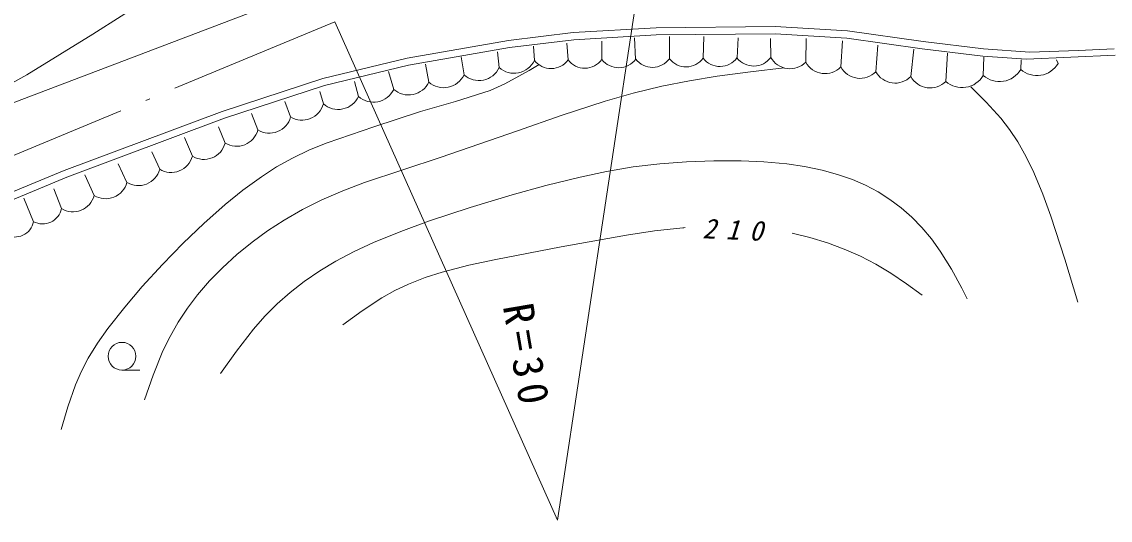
# Model space of a CAD drawing. Units: millimetres, scale not verified. Extents: x 61277 to 701277, y 6480 to 366480.
# Drawn here: x 460326 to 520508, y 233254 to 260804 of the extents above; entities that cross this region are included whole.
import ezdxf

# ---------------------------------------------------------------- set-up
doc = ezdxf.new("R2010")
doc.units = ezdxf.units.MM
doc.header["$LTSCALE"] = 1000
doc.linetypes.add('LONG_DASHED_DOTTED', pattern=[15.25, 12, -1.5, 0.25, -1.5])
doc.layers.add('S-SUV', color=7, linetype='Continuous', lineweight=13)
doc.styles.add('ＭＳ ゴシック', font='')
doc.styles.get('ＭＳ ゴシック').set_extended_font_data('MS Gothic')

msp = doc.modelspace()

# ---------------------------------------------------------------- linework, layer by layer
at = {"layer": 'S-SUV'}
for p, q in [((494459, 263013), (489951, 233254)), ((464255, 260116), (467870, 262420)), ((455441, 254661), (475673, 262349)), ((477644, 260804), (489951, 233254)), ((460615, 257868), (464255, 260116)), ((490814, 260212), (487232, 259771)), ((495395, 260476), (490814, 260212)), ((490850, 259813), (495409, 260076)), ((501983, 260535), (495395, 260476)), ((495409, 260076), (501973, 260135)), ((496137, 258764), (496145, 259998)), ((498004, 258788), (498032, 259998)), ((501973, 260135), (505949, 259901)), ((505989, 260300), (501983, 260535)), ((510159, 259712), (505989, 260300)), ((487232, 259771), (481634, 258790)), ((487291, 259375), (490850, 259813)), ((488667, 258670), (488622, 259459)), ((490534, 258694), (490460, 259631)), ((492402, 258717), (492396, 259729)), ((494269, 258741), (494209, 259925)), ((499872, 258812), (499944, 259925)), ((501739, 258835), (501733, 259876)), ((503675, 258571), (503694, 259876)), ((505611, 258306), (505703, 259753)), ((505949, 259901), (510107, 259316)), ((507547, 258041), (507664, 259508)), ((513507, 259301), (510159, 259712)), ((481634, 258790), (476964, 257674)), ((481715, 258398), (487291, 259375)), ((484778, 257870), (484627, 258871)), ((486722, 258270), (486637, 259141)), ((509483, 257776), (509649, 259288)), ((510107, 259316), (513469, 258903)), ((511419, 257512), (511512, 259067)), ((513469, 258903), (515878, 258737)), ((513488, 257843), (513522, 258847)), ((516062, 259125), (513507, 259301)), ((515878, 258737), (520779, 258953)), ((518734, 259213), (516062, 259125)), ((520731, 259301), (518734, 259213)), ((477073, 257289), (481715, 258398)), ((482834, 257470), (482642, 258454)), ((488376, 258117), (488934, 258452)), ((500622, 258042), (502479, 258255)), ((515556, 258173), (515580, 258700)), ((517625, 258504), (517541, 258700)), ((459104, 257034), (460615, 257868)), ((476964, 257674), (471400, 255853)), ((480889, 257070), (480608, 258062)), ((487030, 257373), (487813, 257790)), ((487813, 257790), (488376, 258117)), ((497242, 257548), (498779, 257799)), ((498779, 257799), (500622, 258042)), ((471532, 255475), (477073, 257289)), ((478945, 256670), (478720, 257499)), ((484311, 256395), (486223, 257011)), ((486223, 257011), (487030, 257373)), ((494132, 256850), (495714, 257238)), ((495714, 257238), (497242, 257548)), ((512802, 257203), (513648, 256365)), ((475191, 255547), (474871, 256392)), ((477001, 256270), (476809, 256959)), ((482380, 255836), (484311, 256395)), ((490144, 255615), (492575, 256408)), ((492575, 256408), (494132, 256850)), ((471400, 255853), (462664, 252593)), ((479784, 255006), (482380, 255836)), ((513648, 256365), (514453, 255482)), ((462811, 252221), (471532, 255475)), ((473381, 254823), (473033, 255731)), ((487741, 254769), (490144, 255615)), ((514453, 255482), (514946, 254845)), ((471571, 254099), (471195, 254995)), ((477209, 254120), (479784, 255006)), ((483508, 253316), (487741, 254769)), ((514946, 254845), (515392, 254171)), ((469761, 253375), (469332, 254407)), ((476238, 253724), (477209, 254120)), ((515392, 254171), (515864, 253335)), ((467951, 252651), (467519, 253623)), ((475292, 253273), (476238, 253724)), ((466142, 251927), (465656, 252961)), ((473577, 252236), (474416, 252779)), ((474416, 252779), (475292, 253273)), ((479268, 251924), (483508, 253316)), ((492659, 252529), (494136, 252780)), ((494136, 252780), (495602, 252949)), ((495602, 252949), (497076, 253058)), ((497076, 253058), (498587, 253118)), ((498587, 253118), (500106, 253119)), ((500106, 253119), (501363, 253065)), ((501363, 253065), (502619, 252951)), ((502619, 252951), (503605, 252806)), ((503605, 252806), (504580, 252603)), ((515864, 253335), (516284, 252468)), ((462664, 252593), (453032, 248570)), ((453170, 248194), (462811, 252221)), ((464332, 251203), (463818, 252349)), ((472557, 251493), (473577, 252236)), ((489310, 251760), (491204, 252221)), ((491204, 252221), (492659, 252529)), ((504580, 252603), (505433, 252369)), ((505433, 252369), (506266, 252078)), ((516284, 252468), (516780, 251275)), ((462522, 250479), (462102, 251564)), ((478083, 251467), (479268, 251924)), ((487443, 251243), (489310, 251760)), ((506266, 252078), (506982, 251767)), ((506982, 251767), (507673, 251401)), ((460980, 249755), (460436, 251050)), ((471581, 250708), (472557, 251493)), ((476922, 250955), (478083, 251467)), ((485122, 250539), (487443, 251243)), ((507673, 251401), (508325, 250987)), ((508325, 250987), (508952, 250516)), ((516780, 251275), (517223, 250053)), ((470397, 249661), (471581, 250708)), ((474827, 249843), (475856, 250424)), ((475856, 250424), (476922, 250955)), ((482814, 249776), (485122, 250539)), ((508952, 250516), (509541, 249999)), ((473922, 249258), (474827, 249843)), ((481281, 249217), (482814, 249776)), ((509541, 249999), (510094, 249433)), ((517223, 250053), (517990, 247689)), ((469255, 248572), (470397, 249661)), ((473058, 248628), (473922, 249258)), ((479772, 248603), (481281, 249217)), ((493756, 249006), (495307, 249241)), ((495307, 249241), (496871, 249418)), ((496871, 249418), (496930, 249422)), ((496930, 249422), (496999, 249428)), ((510094, 249433), (510619, 248804)), ((468101, 247394), (469255, 248572)), ((472222, 247943), (473058, 248628)), ((478712, 248112), (479772, 248603)), ((490146, 248366), (493756, 249006)), ((502920, 249115), (503903, 248879)), ((503903, 248879), (504881, 248583)), ((504881, 248583), (505802, 248242)), ((510619, 248804), (511100, 248132)), ((477686, 247572), (478712, 248112)), ((486544, 247667), (490146, 248366)), ((505802, 248242), (506709, 247841)), ((511100, 248132), (511725, 247122)), ((466991, 246175), (468101, 247394)), ((471421, 247210), (472222, 247943)), ((476802, 247039), (477686, 247572)), ((485046, 247343), (486544, 247667)), ((506709, 247841), (507553, 247404)), ((507553, 247404), (508374, 246911)), ((517990, 247689), (518720, 245302)), ((470711, 246482), (471421, 247210)), ((475949, 246454), (476802, 247039)), ((482627, 246661), (483572, 246962)), ((483572, 246962), (485046, 247343)), ((508374, 246911), (509249, 246317)), ((511725, 247122), (512300, 246077)), ((466020, 245034), (466991, 246175)), ((470046, 245714), (470711, 246482)), ((475173, 245850), (475949, 246454)), ((480961, 245953), (481716, 246308)), ((481716, 246308), (482627, 246661)), ((509249, 246317), (510106, 245696)), ((469481, 244971), (470046, 245714)), ((474444, 245208), (475173, 245850)), ((479141, 244823), (480234, 245545)), ((480234, 245545), (480961, 245953)), ((512300, 246077), (512450, 245793)), ((512450, 245793), (512605, 245499)), ((465092, 243850), (466020, 245034)), ((468967, 244197), (469481, 244971)), ((473768, 244528), (474444, 245208)), ((473143, 243815), (473768, 244528)), ((478085, 244053), (479141, 244823)), ((464517, 243040), (465092, 243850)), ((468524, 243417), (468967, 244197)), ((472205, 242606), (473143, 243815)), ((468135, 242610), (468524, 243417)), ((463999, 242209), (464517, 243040)), ((467591, 241269), (468135, 242610)), ((471313, 241357), (472205, 242606)), ((463621, 241486), (463999, 242209)), ((463302, 240746), (463621, 241486)), ((465866, 241554), (466861, 241554)), ((462874, 239519), (463302, 240746)), ((467105, 239910), (467591, 241269)), ((462502, 238267), (462874, 239519))]:
    msp.add_line(p, q, dxfattribs=at)
at = {"layer": 'S-SUV', "linetype": 'LONG_DASHED_DOTTED'}
msp.add_line((454715, 251276), (477644, 260804), dxfattribs=at)
at = {"layer": 'S-SUV'}
msp.add_circle((465866, 242319), 765, dxfattribs=at)
for centre, radius, start, end in [((497062, 259477), 1167, 217.59512, 323.85532), ((498929, 259500), 1167, 217.59512, 323.85532), ((500796, 259524), 1167, 217.59512, 323.85532), ((502806, 259429), 1221, 209.08289, 315.34308), ((485600, 258799), 1241, 228.49207, 334.75227), ((487545, 259199), 1241, 228.49207, 334.75227), ((489592, 259382), 1167, 217.59512, 323.85532), ((491459, 259406), 1167, 217.59512, 323.85532), ((493327, 259429), 1167, 217.59512, 323.85532), ((495194, 259453), 1167, 217.59512, 323.85532), ((504742, 259164), 1221, 209.08289, 315.34308), ((506678, 258899), 1221, 209.08289, 315.34308), ((516457, 259175), 1347, 228.05167, 330.12889), ((483656, 258399), 1241, 228.49207, 334.75227), ((508615, 258635), 1221, 209.08289, 315.34308), ((510551, 258370), 1221, 209.08289, 315.34308), ((512320, 258513), 1347, 228.05167, 330.12889), ((514388, 258844), 1347, 228.05167, 330.12889), ((479767, 257599), 1241, 228.49207, 334.75227), ((481712, 257999), 1241, 228.49207, 334.75227), ((477823, 257200), 1241, 228.49207, 334.75227), ((475824, 256587), 1218, 238.67131, 344.93151), ((474015, 255863), 1218, 238.67131, 344.93151), ((472205, 255139), 1218, 238.67131, 344.93151), ((470395, 254415), 1218, 238.67131, 344.93151), ((468585, 253691), 1218, 238.67131, 344.93151), ((466775, 252968), 1218, 238.67131, 344.93151), ((464965, 252244), 1218, 238.67131, 344.93151), ((463155, 251520), 1218, 238.67131, 344.93151), ((461479, 250695), 1065, 242.01695, 348.27715), ((459937, 249971), 1065, 242.01695, 348.27715)]:
    msp.add_arc(centre, radius, start, end, dxfattribs=at)

# ---------------------------------------------------------------- texts
at = {"layer": 'S-SUV', "attachment_point": 7, "style": 'ＭＳ ゴシック'}
for s, insert, char_height, rotation in [('\\T1.73;\\Q15;210', (497942, 248823), 1100, 357.5), ('\\T1.3;R=30', (486894, 245088), 1686, 279.7)]:
    msp.add_mtext(s, dxfattribs=dict(at, insert=insert, char_height=char_height, rotation=rotation))

doc.saveas('drawing.dxf')
